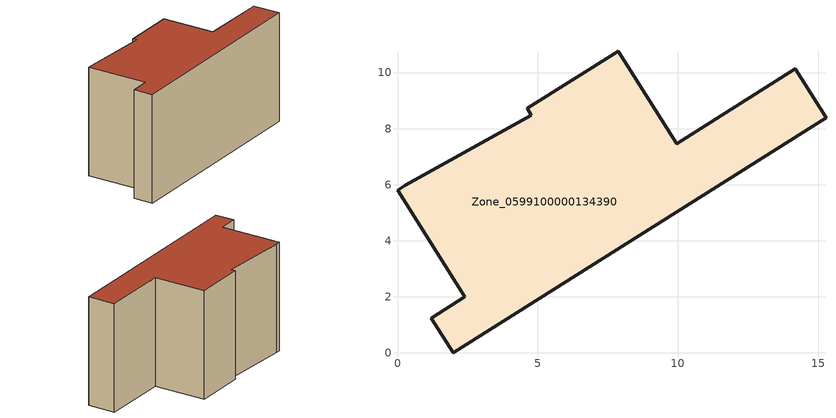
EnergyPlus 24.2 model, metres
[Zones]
Zone_0599100000134390
 floor ground (C_G): 4.78,8.48 4.62,8.72 7.87,10.77 9.95,7.47 14.19,10.13 15.28,8.39 1.99,0 1.21,1.24 2.4,2 0,5.81 0.28,5.99 z0
 wall outside (C_F): 15.28,8.39 14.19,10.13 9.95,7.47 7.87,10.77 4.62,8.72 4.78,8.48 0.28,5.99 0,5.81 2.4,2 1.21,1.24 1.99,0 15.28,8.39 z0:7.97
 roof outside (C_R): 4.78,8.48 0.28,5.99 0,5.81 2.4,2 1.21,1.24 1.99,0 15.28,8.39 14.19,10.13 9.95,7.47 7.87,10.77 4.62,8.72 z7.97
[BUILDING]
Pand.0599100000134390: North Axis=0; Terrain=City; Loads Convergence Tolerance Value=0.04; Temperature Convergence Tolerance Value=0.4; Solar Distribution=FullExterior; Maximum Number of Warmup Days=25; Minimum Number of Warmup Days=1
[Site:Location]
Rotterdam.The.Hague.AP_ZH_NLD Design_Conditions: Latitude=51.96; Longitude=4.45; Time Zone=1; Elevation=-4.5
[SITE:GROUNDTEMPERATURE:BUILDINGSURFACE]
18, 18, 18, 18, 18, 18, 18, 18, 18, 18, 18, 18
[MATERIAL] Thermal Absorptance=0.9; Solar Absorptance=0.7; Visible Absorptance=0.7
Name | Roughness | Thickness | Conductivity | Density | Specific Heat
G.TC.1975-1991 | MediumSmooth | 0.15 | 0.288461 | 540 | 1210
F.TC.1975-1991 | Rough | 0.3 | 0.230769 | 1920 | 840
R.TC.1975-1991 | MediumRough | 0.2 | 0.153846 | 1500 | 1000
[CONSTRUCTION]
C_G: G.TC.1975-1991
C_F: F.TC.1975-1991
C_R: R.TC.1975-1991
[ZONE]
Zone_0599100000134390: Type=1; Multiplier=1; Ceiling Height=Autocalculate; Volume=Autocalculate; Floor Area=autocalculate; Part of Total Floor Area=Yes
[ZONEINFILTRATION:DESIGNFLOWRATE]
Infil_Zone_0599100000134390: Zone or ZoneList or Space or SpaceList=Zone_0599100000134390; Schedule=AlwaysOn; Design Flow Rate Calculation Method=Flow/Area; Flow Rate per Floor Area=0.003; Constant Term Coefficient=1; Temperature Term Coefficient=0; Velocity Term Coefficient=0; Velocity Squared Term Coefficient=0
[HVACTEMPLATE:ZONE:IDEALLOADSAIRSYSTEM]
Zone_0599100000134390: Maximum Heating Supply Air Temperature=50; Minimum Cooling Supply Air Temperature=13; Maximum Heating Supply Air Humidity Ratio=0.0156; Minimum Cooling Supply Air Humidity Ratio=0.0077; Heating Limit=NoLimit; Cooling Limit=NoLimit; Dehumidification Control Type=ConstantSensibleHeatRatio; Cooling Sensible Heat Ratio=0.7; Dehumidification Setpoint=60; Humidification Control Type=None; Humidification Setpoint=30; Outdoor Air Method=None; Outdoor Air Flow Rate per Person=0.00944; Outdoor Air Flow Rate per Zone Floor Area=0; Outdoor Air Flow Rate per Zone=0; Demand Controlled Ventilation Type=None; Outdoor Air Economizer Type=NoEconomizer; Heat Recovery Type=None; Sensible Heat Recovery Effectiveness=0.7; Latent Heat Recovery Effectiveness=0.65
[ZONECONTROL:THERMOSTAT]
ThermostatControl_Zone_0599100000134390: Zone or ZoneList=Zone_0599100000134390; Control Type Schedule=DualSetpointControlType; Control 1=Thermostat_Zone_0599100000134390; Temperature Difference Between Cutout And Setpoint=0
[THERMOSTATSETPOINT:DUALSETPOINT]
Thermostat_Zone_0599100000134390: Heating Setpoint Temperature Schedule=HeatingSetpoint_Zone_0599100000134390; Cooling Setpoint Temperature Schedule=CoolingSetpoint_Zone_0599100000134390
[SCHEDULE:COMPACT]
HeatingSetpoint_Zone_0599100000134390: Through: 12/31, For: AllDays, Until: 24:00, 21
CoolingSetpoint_Zone_0599100000134390: Through: 12/31, For: AllDays, Until: 24:00, 24
DualSetpointControlType: Through: 12/31, For: AllDays, Until: 24:00, 4
AlwaysOn: Through: 12/31, For: AllDays, Until: 24:00, 1
